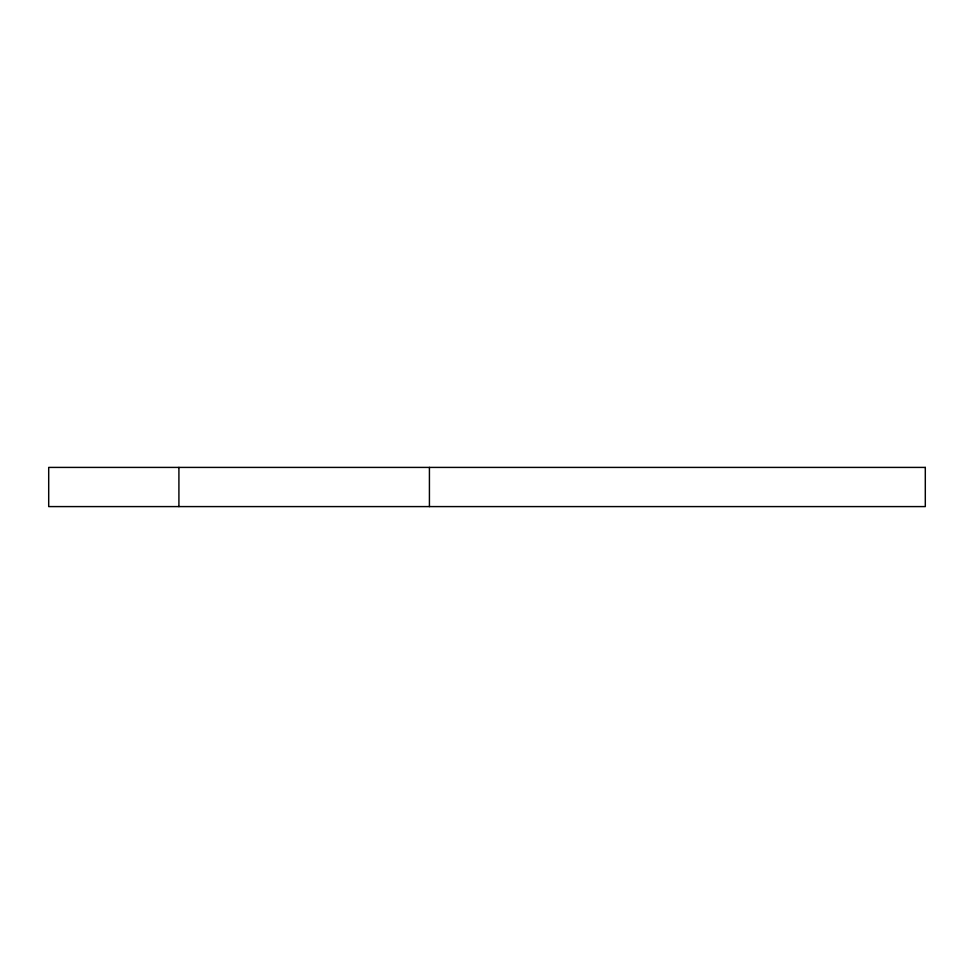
<?xml version="1.0" encoding="UTF-8"?>
<svg xmlns="http://www.w3.org/2000/svg" width="974" height="974" viewBox="0 0 974 974"><rect width="100%" height="100%" fill="white"/><g stroke="black" fill="none" stroke-linecap="round" stroke-linejoin="round"><path stroke-width="1.46" d="M429.424 467.41L429.424 506.59M178.912 467.41L178.912 506.59M925.3 467.41L48.7 467.41L48.7 506.59L925.3 506.59L925.3 467.41"/></g></svg>
